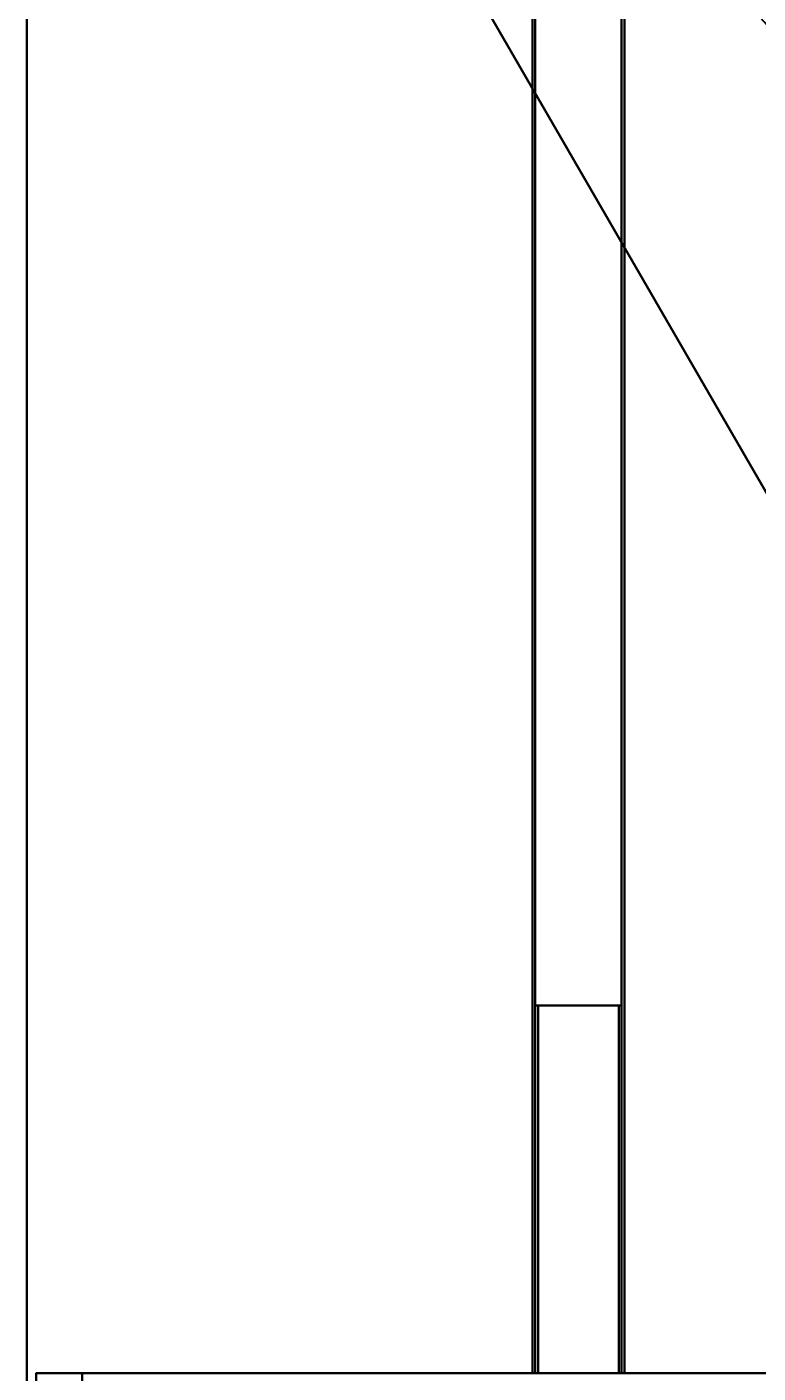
# Model space of a CAD drawing. Header units: millimetres. Extents: x -602 to 604, y -1000 to 2600.
# Drawn here: x -600 to -202, y 1425 to 2158 of the extents above; entities that cross this region are included whole.
import ezdxf

# ---------------------------------------------------------------- set-up
doc = ezdxf.new("R2010")
doc.units = ezdxf.units.MM
doc.layers.add('I-FURN', color=7, linetype='Continuous', lineweight=40)

msp = doc.modelspace()

# ---------------------------------------------------------------- meshes
at = {"layer": 'I-FURN', "color": 254, "true_color": 0xd7ccc1}
mesh = msp.add_polyface(dxfattribs=at)
corners = [(-600.03, 2600, 740), (-600.03, 1400, 740), (0, 1400, 740), (0, 2600, 740), (-176.04, 2135.57, 740), (-56.24, 2135.57, 740), (-56.24, 1866.76, 740), (-176.04, 1866.76, 740)]
mesh.append_faces([[corners[k] for k in face] for face in [(4, 0, 7)]], dxfattribs={"vtx0": -1, "vtx1": -1, "color": 254})
mesh.append_faces([[corners[k] for k in face] for face in [(3, 5, 6, 2), (2, 6, 7)]], dxfattribs={"vtx0": -1, "vtx2": -1, "color": 254})
mesh.append_faces([[corners[k] for k in face] for face in [(1, 2, 7, 0)]], dxfattribs={"vtx1": -1, "vtx2": -1, "color": 254})
mesh.append_faces([[corners[k] for k in face] for face in [(3, 0, 4, 5)]], dxfattribs={"vtx1": -1, "vtx3": -1, "color": 254})
mesh = msp.add_polyface(dxfattribs=at)
corners = [(-600.03, 2600, 715), (0, 2600, 715), (0, 1400, 715), (-600.03, 1400, 715), (-176.04, 2135.57, 715), (-176.04, 1866.76, 715), (-56.24, 1866.76, 715), (-56.24, 2135.57, 715)]
mesh.append_faces([[corners[k] for k in face] for face in [(6, 2, 5)]], dxfattribs={"vtx0": -1, "vtx1": -1, "color": 254})
mesh.append_faces([[corners[k] for k in face] for face in [(4, 0, 1, 7), (0, 4, 5)]], dxfattribs={"vtx0": -1, "vtx2": -1, "color": 254})
mesh.append_faces([[corners[k] for k in face] for face in [(5, 2, 3, 0)]], dxfattribs={"vtx0": -1, "vtx3": -1, "color": 254})
mesh.append_faces([[corners[k] for k in face] for face in [(1, 2, 6, 7)]], dxfattribs={"vtx1": -1, "vtx3": -1, "color": 254})
mesh = msp.add_polyface(dxfattribs=at)
corners = [(-600.03, 1400, 740), (-600.03, 2600, 740), (-600.03, 2600, 715), (-600.03, 1400, 715)]
mesh.append_faces([[corners[k] for k in face] for face in [(0, 1, 2, 3)]], dxfattribs={"color": 254})
at = {"layer": 'I-FURN', "color": 250, "true_color": 0x1d1d1d}
mesh = msp.add_polyface(dxfattribs=at)
corners = [(-325, 1425, 715), (-275, 1425, 715), (-275, 2545.05, 715), (-325, 2545.05, 715)]
mesh.append_faces([[corners[k] for k in face] for face in [(3, 0, 1, 2)]], dxfattribs={"color": 250})
mesh = msp.add_polyface(dxfattribs=at)
corners = [(-275, 1425, 665), (-325, 1425, 665), (-325, 2545.05, 665), (-275, 2545.05, 665)]
mesh.append_faces([[corners[k] for k in face] for face in [(0, 1, 2, 3)]], dxfattribs={"color": 250})
mesh = msp.add_polyface(dxfattribs=at)
corners = [(-325, 1425, 665), (-325, 1425, 715), (-325, 2545.05, 715), (-325, 2545.05, 665)]
mesh.append_faces([[corners[k] for k in face] for face in [(0, 1, 2, 3)]], dxfattribs={"color": 250})
mesh = msp.add_polyface(dxfattribs=at)
corners = [(-323.5, 1425, 713.5), (-323.5, 1425, 666.5), (-323.5, 2545.05, 666.5), (-323.5, 2545.05, 713.5)]
mesh.append_faces([[corners[k] for k in face] for face in [(0, 1, 2, 3)]], dxfattribs={"color": 250})
mesh = msp.add_polyface(dxfattribs=at)
corners = [(-323.5, 1425, 666.5), (-276.5, 1425, 666.5), (-276.5, 2545.05, 666.5), (-323.5, 2545.05, 666.5)]
mesh.append_faces([[corners[k] for k in face] for face in [(3, 0, 1, 2)]], dxfattribs={"color": 250})
mesh = msp.add_polyface(dxfattribs=at)
corners = [(-276.5, 1425, 713.5), (-323.5, 1425, 713.5), (-323.5, 2545.05, 713.5), (-276.5, 2545.05, 713.5)]
mesh.append_faces([[corners[k] for k in face] for face in [(0, 1, 2, 3)]], dxfattribs={"color": 250})
mesh = msp.add_polyface(dxfattribs=at)
corners = [(-276.5, 1425, 666.5), (-276.5, 1425, 713.5), (-276.5, 2545.05, 713.5), (-276.5, 2545.05, 666.5)]
mesh.append_faces([[corners[k] for k in face] for face in [(0, 1, 2, 3)]], dxfattribs={"color": 250})
mesh = msp.add_polyface(dxfattribs=at)
corners = [(-275, 1425, 715), (-275, 1425, 665), (-275, 2545.05, 665), (-275, 2545.05, 715)]
mesh.append_faces([[corners[k] for k in face] for face in [(0, 1, 2, 3)]], dxfattribs={"color": 250})
mesh = msp.add_polyface(dxfattribs=at)
corners = [(-323.5, 1625, 666.5), (-323.5, 1625, 713.5), (-276.5, 1625, 713.5), (-276.5, 1625, 666.5), (-278, 1625, 666.5), (-278, 1625, 712), (-322, 1625, 712), (-322, 1625, 666.5)]
mesh.append_faces([[corners[k] for k in face] for face in [(2, 5, 6, 1)]], dxfattribs={"vtx0": -1, "vtx2": -1, "color": 250})
mesh.append_faces([[corners[k] for k in face] for face in [(3, 4, 5, 2)]], dxfattribs={"vtx2": -1, "color": 250})
mesh.append_faces([[corners[k] for k in face] for face in [(6, 7, 0, 1)]], dxfattribs={"vtx3": -1, "color": 250})
mesh = msp.add_polyface(dxfattribs=at)
corners = [(-323.5, 1425, 713.5), (-276.5, 1425, 713.5), (-276.5, 1625, 713.5), (-323.5, 1625, 713.5)]
mesh.append_faces([[corners[k] for k in face] for face in [(0, 1, 2, 3)]], dxfattribs={"color": 250})
mesh = msp.add_polyface(dxfattribs=at)
corners = [(-323.5, 1425, 666.5), (-323.5, 1425, 713.5), (-323.5, 1625, 713.5), (-323.5, 1625, 666.5)]
mesh.append_faces([[corners[k] for k in face] for face in [(3, 0, 1, 2)]], dxfattribs={"color": 250})
mesh = msp.add_polyface(dxfattribs=at)
corners = [(-322, 1425, 666.5), (-323.5, 1425, 666.5), (-323.5, 1625, 666.5), (-322, 1625, 666.5)]
mesh.append_faces([[corners[k] for k in face] for face in [(0, 1, 2, 3)]], dxfattribs={"color": 250})
mesh = msp.add_polyface(dxfattribs=at)
corners = [(-278, 1425, 712), (-322, 1425, 712), (-322, 1625, 712), (-278, 1625, 712)]
mesh.append_faces([[corners[k] for k in face] for face in [(0, 1, 2, 3)]], dxfattribs={"color": 250})
mesh = msp.add_polyface(dxfattribs=at)
corners = [(-322, 1425, 712), (-322, 1425, 666.5), (-322, 1625, 666.5), (-322, 1625, 712)]
mesh.append_faces([[corners[k] for k in face] for face in [(3, 0, 1, 2)]], dxfattribs={"color": 250})
mesh = msp.add_polyface(dxfattribs=at)
corners = [(-276.5, 1425, 666.5), (-278, 1425, 666.5), (-278, 1625, 666.5), (-276.5, 1625, 666.5)]
mesh.append_faces([[corners[k] for k in face] for face in [(3, 0, 1, 2)]], dxfattribs={"color": 250})
mesh = msp.add_polyface(dxfattribs=at)
corners = [(-278, 1425, 666.5), (-278, 1425, 712), (-278, 1625, 712), (-278, 1625, 666.5)]
mesh.append_faces([[corners[k] for k in face] for face in [(3, 0, 1, 2)]], dxfattribs={"color": 250})
mesh = msp.add_polyface(dxfattribs=at)
corners = [(-276.5, 1425, 713.5), (-276.5, 1425, 666.5), (-276.5, 1625, 666.5), (-276.5, 1625, 713.5)]
mesh.append_faces([[corners[k] for k in face] for face in [(3, 0, 1, 2)]], dxfattribs={"color": 250})
mesh = msp.add_polyface(dxfattribs=at)
corners = [(-594.97, 1425, 715), (595.24, 1425, 715), (595.24, 1425, 32.81), (570.24, 1425, 32.81), (570.24, 1425, 665), (-569.97, 1425, 665), (-569.97, 1425, 32.81), (-594.97, 1425, 32.81)]
mesh.append_faces([[corners[k] for k in face] for face in [(4, 1, 2, 3)]], dxfattribs={"vtx0": -1, "color": 250})
mesh.append_faces([[corners[k] for k in face] for face in [(7, 0, 5, 6)]], dxfattribs={"vtx1": -1, "color": 250})
mesh.append_faces([[corners[k] for k in face] for face in [(4, 5, 0, 1)]], dxfattribs={"vtx1": -1, "vtx3": -1, "color": 250})
mesh = msp.add_polyface(dxfattribs=at)
corners = [(595.24, 1425, 715), (-594.97, 1425, 715), (-594.97, 1375, 715), (595.24, 1375, 715)]
mesh.append_faces([[corners[k] for k in face] for face in [(3, 0, 1, 2)]], dxfattribs={"color": 250})
mesh = msp.add_polyface(dxfattribs=at)
corners = [(-594.97, 1425, 32.81), (-569.97, 1425, 32.81), (-569.97, 1375, 32.81), (-594.97, 1375, 32.81)]
mesh.append_faces([[corners[k] for k in face] for face in [(3, 0, 1, 2)]], dxfattribs={"color": 250})
mesh = msp.add_polyface(dxfattribs=at)
corners = [(-594.97, 1425, 715), (-594.97, 1425, 32.81), (-594.97, 1375, 32.81), (-594.97, 1375, 715)]
mesh.append_faces([[corners[k] for k in face] for face in [(0, 1, 2, 3)]], dxfattribs={"color": 250})
mesh = msp.add_polyface(dxfattribs=at)
corners = [(-569.97, 1425, 665), (570.24, 1425, 665), (570.24, 1375, 665), (-569.97, 1375, 665)]
mesh.append_faces([[corners[k] for k in face] for face in [(0, 1, 2, 3)]], dxfattribs={"color": 250})
mesh = msp.add_polyface(dxfattribs=at)
corners = [(-569.97, 1425, 32.81), (-569.97, 1425, 665), (-569.97, 1375, 665), (-569.97, 1375, 32.81)]
mesh.append_faces([[corners[k] for k in face] for face in [(0, 1, 2, 3)]], dxfattribs={"color": 250})
mesh = msp.add_polyface(dxfattribs=at)
corners = [(-325, 1425, 715), (-325, 1425, 665), (-275, 1425, 665), (-275, 1425, 715), (-323.5, 1425, 713.5), (-276.5, 1425, 713.5), (-276.5, 1425, 666.5), (-323.5, 1425, 666.5)]
mesh.append_faces([[corners[k] for k in face] for face in [(0, 4, 5, 3), (3, 5, 6, 2)]], dxfattribs={"vtx0": -1, "vtx2": -1, "color": 250})
mesh.append_faces([[corners[k] for k in face] for face in [(7, 4, 0, 1), (6, 7, 1, 2)]], dxfattribs={"vtx1": -1, "vtx3": -1, "color": 250})
mesh = msp.add_polyface(dxfattribs=at)
corners = [(-323.5, 1425, 666.5), (-322, 1425, 666.5), (-322, 1425, 712), (-278, 1425, 712), (-278, 1425, 666.5), (-276.5, 1425, 666.5), (-276.5, 1425, 713.5), (-323.5, 1425, 713.5)]
mesh.append_faces([[corners[k] for k in face] for face in [(7, 2, 3, 6)]], dxfattribs={"vtx0": -1, "vtx2": -1, "color": 250})
mesh.append_faces([[corners[k] for k in face] for face in [(0, 1, 2, 7)]], dxfattribs={"vtx2": -1, "color": 250})
mesh.append_faces([[corners[k] for k in face] for face in [(3, 4, 5, 6)]], dxfattribs={"vtx3": -1, "color": 250})

doc.saveas('drawing.dxf')
